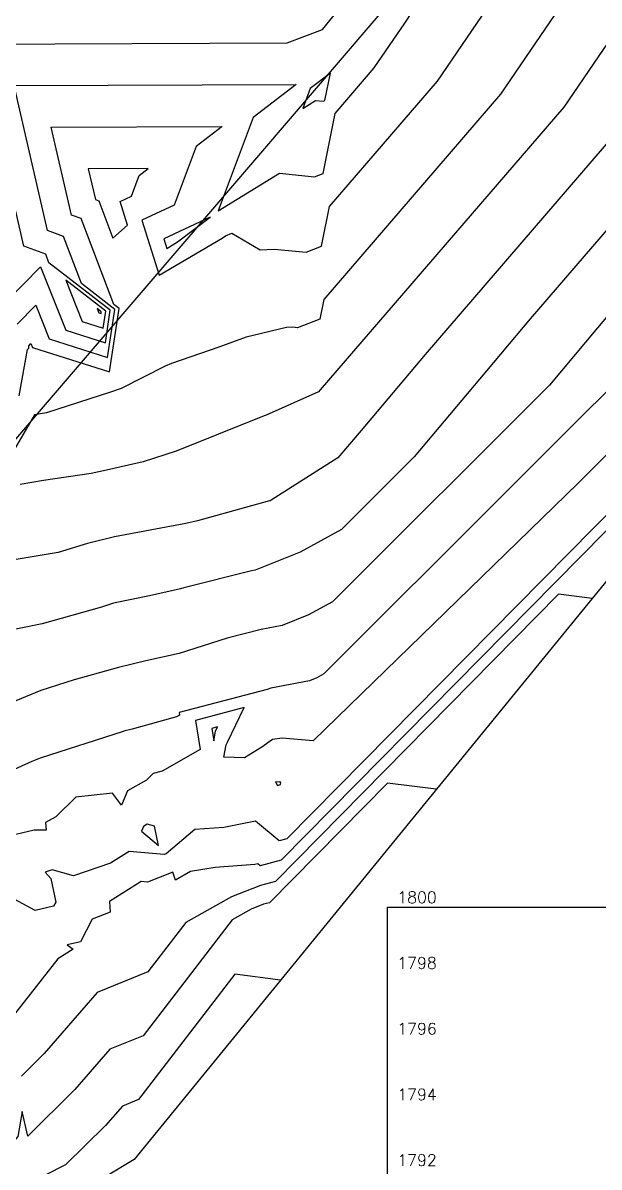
# Model space of a CAD drawing. Header units: metres. Extents: x 419533 to 423558, y 4805342 to 4807578.
# Drawn here: x 421804.27 to 421821.8, y 4806419.33 to 4806454.16 of the extents above; entities that cross this region are included whole.
import ezdxf

# ---------------------------------------------------------------- set-up
doc = ezdxf.new("R2010")
doc.units = ezdxf.units.M
doc.linetypes.add('PHANTOM', pattern=[2.5, 1.25, -0.25, 0.25, -0.25, 0.25, -0.25])
for name, color, linetype in [('C-ROAD-PROF-TEXT', 11, 'Continuous'), ('C-ROAD-PROF-TTLB', 5, 'Continuous'), ('C-TINN-BNDY', 110, 'Continuous'), ('C-TOPO-MAJR', 9, 'Continuous'), ('C-TOPO-MINR', 8, 'Continuous'), ('LS', 7, 'Continuous')]:
    doc.layers.add(name, color=color, linetype=linetype)
doc.styles.get("Standard").update_dxf_attribs({"font": 'simplex.shx'})

# ---------------------------------------------------------------- blocks, each defined once
blk = doc.blocks.new('AN30 +0 +0')
at = {"linetype": 'PHANTOM', "flags": 128}
for points in [[(0, -11.382), (0, 11.382)], [(-11.382, 0), (11.382, 0)]]:
    blk.add_lwpolyline(points, dxfattribs=at)
at = {"flags": 128}
blk.add_lwpolyline([(-4.744, -4.744), (-4.744, 4.744), (4.744, 4.744), (4.744, -4.744)], close=True, dxfattribs=at)
at = {"layer": 'LS', "insert": (-3.273, -0.383), "char_height": 0.51577, "width": 9.13592, "attachment_point": 1}
blk.add_mtext('AN30\\PBase +0 Leg +0', dxfattribs=at)
blk = doc.blocks.new('tower_bases_layout_1')
at = {"color": 31, "lineweight": 30, "true_color": 0xffbd7a, "elevation": 1718.013}
blk.add_lwpolyline([(423449.834, 4807399.592), (423130.593, 4807500.114), (421950.92, 4806612.998), (421795.045, 4806430.988), (421305.015, 4806147.038), (421305.015, 4806147.038), (420630.083, 4805770.97), (419765.157, 4805549.54), (419617.356, 4805580.088)], dxfattribs=at)
at = {"rotation": 39.7566429}
blk.add_blockref('AN30 +0 +0', (421795.045, 4806430.992, 1838.947), dxfattribs=at)
blk = doc.blocks.new('leg_extensions_profiles_1')
at = {"layer": 'C-ROAD-PROF-TTLB', "color": 5, "linetype": 'Continuous', "lineweight": -3}
for p, q in [((421815.365, 4806413.246), (421815.365, 4806427.246)), ((421815.365, 4806427.246), (421895.365, 4806427.246))]:
    blk.add_line(p, q, dxfattribs=at)
at = {"layer": 'C-TINN-BNDY', "color": 110, "linetype": 'Continuous', "lineweight": -3, "flags": 128}
blk.add_lwpolyline([(422235.258, 4806803.917), (422183.947, 4806768.389), (422107.165, 4806706.897), (422045.084, 4806663.831), (422020.725, 4806645.564), (422009.072, 4806636.707), (421999.692, 4806629.078), (421967.231, 4806595.583), (421935.551, 4806537.705), (421859.794, 4806483.771), (421831.912, 4806449.294), (421807.66, 4806419.57), (421750.74, 4806385.358), (421678.268, 4806345.243)], dxfattribs=at)
at = {"layer": 'C-TOPO-MAJR', "color": 9, "linetype": 'Continuous', "lineweight": -3, "flags": 128}
for points, elevation in [([(421804.158, 4806442.811), (421804.409, 4806444.22), (421804.457, 4806444.264), (421804.455, 4806444.267), (421804.454, 4806444.337), (421804.518, 4806444.401), (421804.563, 4806444.287), (421806.912, 4806443.54), (421807.2, 4806445.467), (421807.038, 4806445.593), (421806.042, 4806448.207), (421805.752, 4806448.313), (421805.135, 4806450.99), (421810.337, 4806451.01), (421809.543, 4806450.399), (421808.876, 4806448.619), (421807.893, 4806448.161), (421808.417, 4806446.487), (421810.333, 4806447.609), (421810.433, 4806447.685), (421810.626, 4806447.764), (421811.487, 4806447.255), (421811.916, 4806447.278), (421812.888, 4806447.184), (421813.359, 4806447.366), (421813.597, 4806448.575), (421816.885, 4806452.395), (421819.451, 4806456.163)], 1790), ([(421822.9, 4806446.239), (421821.759, 4806444.887), (421820.295, 4806443.139), (421813.695, 4806436.545), (421812.966, 4806436.141), (421812.164, 4806435.82), (421811.524, 4806435.696), (421810.488, 4806435.438), (421809.024, 4806434.972), (421808.013, 4806434.75), (421807.179, 4806434.544), (421805.832, 4806434.167), (421804.82, 4806433.843), (421802.993, 4806433.088)], 1795), ([(421821.589, 4806436.641), (421820.573, 4806436.771), (421811.954, 4806428.032), (421811.506, 4806427.911), (421810.619, 4806427.557), (421809.23, 4806426.782), (421808.071, 4806425.274), (421806.531, 4806424.647), (421804.924, 4806422.788), (421804.23, 4806422.104)], 1800)]:
    blk.add_lwpolyline(points, dxfattribs=dict(at, elevation=elevation))
at = {"layer": 'C-TOPO-MINR', "color": 8, "linetype": 'Continuous', "lineweight": -3, "flags": 128}
for points, elevation in [([(421804.098, 4806444.997), (421804.665, 4806445.572), (421805.068, 4806444.549), (421806.847, 4806443.984), (421807.065, 4806445.443), (421806.052, 4806446.228), (421805.504, 4806447.666), (421805.026, 4806447.84), (421804.008, 4806452.255), (421812.586, 4806452.289), (421811.277, 4806451.282), (421810.213, 4806448.441), (421812.078, 4806449.586), (421813.148, 4806449.483), (421813.411, 4806449.585), (421813.77, 4806451.405), (421814.963, 4806452.792), (421815.895, 4806454.16), (421825.175, 4806468.31)], 1789), ([(421803.741, 4806445.657), (421804.812, 4806446.742), (421805.574, 4806444.811), (421806.781, 4806444.427), (421806.929, 4806445.418), (421805.066, 4806446.862), (421804.966, 4806447.125), (421804.3, 4806447.368), (421802.881, 4806453.52), (421812.308, 4806453.558), (421813.389, 4806453.959), (421814.061, 4806454.782)], 1788), ([(421823.007, 4806458.166), (421818.806, 4806451.999), (421813.425, 4806445.746), (421813.307, 4806445.147), (421812.629, 4806444.885), (421812.483, 4806444.899), (421812.296, 4806444.889), (421811.066, 4806444.603), (421810.236, 4806444.293), (421808.798, 4806443.796), (421808.603, 4806443.717), (421807.258, 4806443.037), (421806.941, 4806442.928), (421804.993, 4806442.297), (421804.628, 4806442.232), (421803.443, 4806440.212)], 1791), ([(421826.562, 4806460.168), (421820.727, 4806451.602), (421813.317, 4806442.991), (421813.268, 4806442.933), (421811.672, 4806442.228), (421811.645, 4806442.211), (421811.515, 4806442.16), (421808.932, 4806441.127), (421807.93, 4806440.803), (421806.821, 4806440.548), (421806.346, 4806440.444), (421804.895, 4806440.24), (421804.186, 4806440.113)], 1792), ([(421822.649, 4806451.206), (421816.511, 4806444.073), (421814.561, 4806441.762), (421813.858, 4806440.922), (421811.827, 4806439.639), (421811.792, 4806439.618), (421811.778, 4806439.613), (421809.58, 4806439.005), (421809.228, 4806438.923), (421807.062, 4806438.523), (421806.235, 4806438.317), (421805.341, 4806438.047), (421803.882, 4806437.797)], 1793), ([(421824.57, 4806450.809), (421819.706, 4806445.156), (421818.16, 4806443.324), (421816.178, 4806440.957), (421813.963, 4806438.744), (421812.713, 4806438.051), (421811.338, 4806437.501), (421811.232, 4806437.481), (421809.164, 4806436.966), (421809.07, 4806436.936), (421808.12, 4806436.727), (421807.032, 4806436.497), (421806.665, 4806436.384), (421804.855, 4806435.868), (421803.616, 4806435.623)], 1794), ([(421824.413, 4806445.321), (421813.427, 4806434.346), (421813.219, 4806434.23), (421812.99, 4806434.138), (421811.816, 4806433.912), (421811.812, 4806433.911), (421811.7, 4806433.876), (421809.029, 4806433.169), (421809.041, 4806433.094), (421808.942, 4806433.038), (421807.598, 4806432.663), (421807.342, 4806432.6), (421807.32, 4806432.594), (421804.797, 4806431.787), (421804.541, 4806431.681), (421803.145, 4806431.052)], 1796), ([(421828.531, 4806447.503), (421821.17, 4806440.149), (421813.103, 4806432.308), (421812.156, 4806432.39), (421811.87, 4806432.356), (421811.539, 4806432.121), (421811.017, 4806431.793), (421810.391, 4806431.813), (421810.457, 4806432.184), (421810.501, 4806432.269), (421811.008, 4806433.321), (421809.526, 4806432.929), (421809.662, 4806432.045), (421808.507, 4806431.388), (421808.238, 4806431.313), (421808.037, 4806431.113), (421807.456, 4806430.785), (421807.269, 4806430.352), (421807, 4806430.721), (421805.883, 4806430.597), (421805.278, 4806430), (421804.959, 4806429.82), (421804.983, 4806429.587), (421804.62, 4806429.596), (421803.676, 4806429.363)], 1797), ([(421830.98, 4806448.265), (421812.306, 4806429.327), (421812.072, 4806429.265), (421811.354, 4806429.865), (421810.387, 4806429.677), (421809.503, 4806429.613), (421808.635, 4806428.874), (421808.571, 4806428.849), (421807.504, 4806428.946), (421806.941, 4806428.591), (421805.813, 4806428.196), (421805.161, 4806428.383), (421804.947, 4806428.312), (421805.127, 4806428.115), (421805.272, 4806427.4), (421805.205, 4806427.273), (421804.648, 4806427.149), (421804.028, 4806427.485)], 1798), ([(421825.777, 4806442.518), (421812.13, 4806428.679), (421811.489, 4806428.507), (421811.422, 4806428.563), (421811.333, 4806428.545), (421810.121, 4806428.459), (421809.367, 4806428.337), (421808.917, 4806428.073), (421808.838, 4806428.313), (421808.068, 4806428.012), (421807.874, 4806428.03), (421806.905, 4806427.419), (421806.926, 4806427.09), (421806.385, 4806426.881), (421806.024, 4806426.192), (421805.616, 4806426.101), (421805.801, 4806425.973), (421805.336, 4806425.677), (421804.021, 4806423.993)], 1799), ([(421816.851, 4806430.835), (421815.369, 4806431.024), (421811.779, 4806427.384), (421811.592, 4806427.334), (421811.222, 4806427.186), (421810.644, 4806426.863), (421807.931, 4806423.334), (421806.915, 4806422.92), (421805.854, 4806421.694), (421804.419, 4806420.277), (421804.247, 4806421.029), (421804.117, 4806420.269), (421803.951, 4806420.06), (421800.194, 4806419.941), (421799.403, 4806419.946), (421798.828, 4806419.166), (421798.662, 4806416.328), (421800.461, 4806416.07), (421801.206, 4806416.243), (421804.303, 4806417.662), (421804.662, 4806417.768)], 1801), ([(421812.113, 4806425.028), (421810.722, 4806425.206), (421807.791, 4806421.394), (421807.299, 4806421.193), (421806.785, 4806420.599), (421805.57, 4806419.401), (421804.333, 4806418.779), (421801.975, 4806418.794), (421801.72, 4806418.448), (421801.646, 4806417.19), (421802.444, 4806417.075), (421802.774, 4806417.152), (421806.033, 4806418.645), (421806.207, 4806418.697)], 1802)]:
    blk.add_lwpolyline(points, dxfattribs=dict(at, elevation=elevation))
for points, elevation in [([(421813.463, 4806451.804), (421813.627, 4806452.638), (421813.011, 4806452.164), (421812.785, 4806451.562), (421813.18, 4806451.804), (421813.407, 4806451.783), (421813.463, 4806451.804)], 1788), ([(421807.23, 4806448.731), (421807.575, 4806448.892), (421807.809, 4806449.517), (421808.088, 4806449.732), (421806.261, 4806449.724), (421806.478, 4806448.785), (421806.58, 4806448.747), (421807.013, 4806447.61), (421807.455, 4806448.011), (421807.23, 4806448.731)], 1791), ([(421808.978, 4806447.495), (421809.97, 4806448.25), (421808.556, 4806447.59), (421808.647, 4806447.301), (421808.978, 4806447.495)], 1789), ([(421806.794, 4806445.393), (421805.582, 4806446.332), (421806.079, 4806445.073), (421806.716, 4806444.871), (421806.794, 4806445.393)], 1787), ([(421806.659, 4806445.369), (421806.533, 4806445.466), (421806.584, 4806445.336), (421806.651, 4806445.315), (421806.659, 4806445.369)], 1786), ([(421810.131, 4806432.601), (421810.196, 4806432.735), (421810.022, 4806432.689), (421810.081, 4806432.308), (421810.131, 4806432.601)], 1798), ([(421811.958, 4806431.059), (421812.022, 4806430.953), (421812.108, 4806430.979), (421812.122, 4806431.042), (421812.089, 4806431.068), (421812.068, 4806431.055), (421811.958, 4806431.059)], 1798), ([(421808.275, 4806429.708), (421808.058, 4806429.771), (421807.946, 4806429.707), (421807.884, 4806429.565), (421808.4, 4806429.129), (421808.275, 4806429.708)], 1798)]:
    blk.add_lwpolyline(points, close=True, dxfattribs=dict(at, elevation=elevation))
at = {"layer": 'C-ROAD-PROF-TEXT', "color": 11, "linetype": 'Continuous', "lineweight": -3, "char_height": 0.35, "attachment_point": 6}
for s, insert in [('1800', (421816.864, 4806427.546)), ('1798', (421816.864, 4806425.546)), ('1796', (421816.864, 4806423.546)), ('1794', (421816.864, 4806421.546)), ('1792', (421816.864, 4806419.546))]:
    blk.add_mtext(s, dxfattribs=dict(at, insert=insert))

msp = doc.modelspace()

# ---------------------------------------------------------------- linework, layer by layer
at = {"layer": 'C-TOPO-MAJR', "color": 9, "linetype": 'Continuous', "lineweight": -3, "flags": 128}
for points, elevation in [([(421804.158, 4806442.811), (421804.409, 4806444.22), (421804.457, 4806444.264), (421804.455, 4806444.267), (421804.454, 4806444.337), (421804.518, 4806444.401), (421804.563, 4806444.287), (421806.912, 4806443.54), (421807.2, 4806445.467), (421807.038, 4806445.593), (421806.042, 4806448.207), (421805.752, 4806448.313), (421805.135, 4806450.99), (421810.337, 4806451.01), (421809.543, 4806450.399), (421808.876, 4806448.619), (421807.893, 4806448.161), (421808.417, 4806446.487), (421810.333, 4806447.609), (421810.433, 4806447.685), (421810.626, 4806447.764), (421811.487, 4806447.255), (421811.916, 4806447.278), (421812.888, 4806447.184), (421813.359, 4806447.366), (421813.597, 4806448.575), (421816.885, 4806452.395), (421819.451, 4806456.163)], 1790), ([(421822.9, 4806446.239), (421821.759, 4806444.887), (421820.295, 4806443.139), (421813.695, 4806436.545), (421812.966, 4806436.141), (421812.164, 4806435.82), (421811.524, 4806435.696), (421810.488, 4806435.438), (421809.024, 4806434.972), (421808.013, 4806434.75), (421807.179, 4806434.544), (421805.832, 4806434.167), (421804.82, 4806433.843), (421802.993, 4806433.088)], 1795), ([(421821.589, 4806436.641), (421820.573, 4806436.771), (421811.954, 4806428.032), (421811.506, 4806427.911), (421810.619, 4806427.557), (421809.23, 4806426.782), (421808.071, 4806425.274), (421806.531, 4806424.647), (421804.924, 4806422.788), (421804.23, 4806422.104)], 1800)]:
    msp.add_lwpolyline(points, dxfattribs=dict(at, elevation=elevation))
at = {"layer": 'C-TOPO-MINR', "color": 8, "linetype": 'Continuous', "lineweight": -3, "flags": 128}
for points, elevation in [([(421804.098, 4806444.997), (421804.665, 4806445.572), (421805.068, 4806444.549), (421806.847, 4806443.984), (421807.065, 4806445.443), (421806.052, 4806446.228), (421805.504, 4806447.666), (421805.026, 4806447.84), (421804.008, 4806452.255), (421812.586, 4806452.289), (421811.277, 4806451.282), (421810.213, 4806448.441), (421812.078, 4806449.586), (421813.148, 4806449.483), (421813.411, 4806449.585), (421813.77, 4806451.405), (421814.963, 4806452.792), (421815.895, 4806454.16), (421825.175, 4806468.31)], 1789), ([(421826.562, 4806460.168), (421820.727, 4806451.602), (421813.317, 4806442.991), (421813.268, 4806442.933), (421811.672, 4806442.228), (421811.645, 4806442.211), (421811.515, 4806442.16), (421808.932, 4806441.127), (421807.93, 4806440.803), (421806.821, 4806440.548), (421806.346, 4806440.444), (421804.895, 4806440.24), (421804.186, 4806440.113)], 1792), ([(421823.007, 4806458.166), (421818.806, 4806451.999), (421813.425, 4806445.746), (421813.307, 4806445.147), (421812.629, 4806444.885), (421812.483, 4806444.899), (421812.296, 4806444.889), (421811.066, 4806444.603), (421810.236, 4806444.293), (421808.798, 4806443.796), (421808.603, 4806443.717), (421807.258, 4806443.037), (421806.941, 4806442.928), (421804.993, 4806442.297), (421804.628, 4806442.232), (421803.443, 4806440.212)], 1791), ([(421803.741, 4806445.657), (421804.812, 4806446.742), (421805.574, 4806444.811), (421806.781, 4806444.427), (421806.929, 4806445.418), (421805.066, 4806446.862), (421804.966, 4806447.125), (421804.3, 4806447.368), (421802.881, 4806453.52), (421812.308, 4806453.558), (421813.389, 4806453.959), (421814.061, 4806454.782)], 1788), ([(421822.649, 4806451.206), (421816.511, 4806444.073), (421814.561, 4806441.762), (421813.858, 4806440.922), (421811.827, 4806439.639), (421811.792, 4806439.618), (421811.778, 4806439.613), (421809.58, 4806439.005), (421809.228, 4806438.923), (421807.062, 4806438.523), (421806.235, 4806438.317), (421805.341, 4806438.047), (421803.882, 4806437.797)], 1793), ([(421824.57, 4806450.809), (421819.706, 4806445.156), (421818.16, 4806443.324), (421816.178, 4806440.957), (421813.963, 4806438.744), (421812.713, 4806438.051), (421811.338, 4806437.501), (421811.232, 4806437.481), (421809.164, 4806436.966), (421809.07, 4806436.936), (421808.12, 4806436.727), (421807.032, 4806436.497), (421806.665, 4806436.384), (421804.855, 4806435.868), (421803.616, 4806435.623)], 1794), ([(421830.98, 4806448.265), (421812.306, 4806429.327), (421812.072, 4806429.265), (421811.354, 4806429.865), (421810.387, 4806429.677), (421809.503, 4806429.613), (421808.635, 4806428.874), (421808.571, 4806428.849), (421807.504, 4806428.946), (421806.941, 4806428.591), (421805.813, 4806428.196), (421805.161, 4806428.383), (421804.947, 4806428.312), (421805.127, 4806428.115), (421805.272, 4806427.4), (421805.205, 4806427.273), (421804.648, 4806427.149), (421804.028, 4806427.485)], 1798), ([(421828.531, 4806447.503), (421821.17, 4806440.149), (421813.103, 4806432.308), (421812.156, 4806432.39), (421811.87, 4806432.356), (421811.539, 4806432.121), (421811.017, 4806431.793), (421810.391, 4806431.813), (421810.457, 4806432.184), (421810.501, 4806432.269), (421811.008, 4806433.321), (421809.526, 4806432.929), (421809.662, 4806432.045), (421808.507, 4806431.388), (421808.238, 4806431.313), (421808.037, 4806431.113), (421807.456, 4806430.785), (421807.269, 4806430.352), (421807, 4806430.721), (421805.883, 4806430.597), (421805.278, 4806430), (421804.959, 4806429.82), (421804.983, 4806429.587), (421804.62, 4806429.596), (421803.676, 4806429.363)], 1797), ([(421824.413, 4806445.321), (421813.427, 4806434.346), (421813.219, 4806434.23), (421812.99, 4806434.138), (421811.816, 4806433.912), (421811.812, 4806433.911), (421811.7, 4806433.876), (421809.029, 4806433.169), (421809.041, 4806433.094), (421808.942, 4806433.038), (421807.598, 4806432.663), (421807.342, 4806432.6), (421807.32, 4806432.594), (421804.797, 4806431.787), (421804.541, 4806431.681), (421803.145, 4806431.052)], 1796), ([(421825.777, 4806442.518), (421812.13, 4806428.679), (421811.489, 4806428.507), (421811.422, 4806428.563), (421811.333, 4806428.545), (421810.121, 4806428.459), (421809.367, 4806428.337), (421808.917, 4806428.073), (421808.838, 4806428.313), (421808.068, 4806428.012), (421807.874, 4806428.03), (421806.905, 4806427.419), (421806.926, 4806427.09), (421806.385, 4806426.881), (421806.024, 4806426.192), (421805.616, 4806426.101), (421805.801, 4806425.973), (421805.336, 4806425.677), (421804.021, 4806423.993)], 1799), ([(421816.851, 4806430.835), (421815.369, 4806431.024), (421811.779, 4806427.384), (421811.592, 4806427.334), (421811.222, 4806427.186), (421810.644, 4806426.863), (421807.931, 4806423.334), (421806.915, 4806422.92), (421805.854, 4806421.694), (421804.419, 4806420.277), (421804.247, 4806421.029), (421804.117, 4806420.269), (421803.951, 4806420.06), (421800.194, 4806419.941), (421799.403, 4806419.946), (421798.828, 4806419.166), (421798.662, 4806416.328), (421800.461, 4806416.07), (421801.206, 4806416.243), (421804.303, 4806417.662), (421804.662, 4806417.768)], 1801), ([(421812.113, 4806425.028), (421810.722, 4806425.206), (421807.791, 4806421.394), (421807.299, 4806421.193), (421806.785, 4806420.599), (421805.57, 4806419.401), (421804.333, 4806418.779), (421801.975, 4806418.794), (421801.72, 4806418.448), (421801.646, 4806417.19), (421802.444, 4806417.075), (421802.774, 4806417.152), (421806.033, 4806418.645), (421806.207, 4806418.697)], 1802)]:
    msp.add_lwpolyline(points, dxfattribs=dict(at, elevation=elevation))
for points, elevation in [([(421813.463, 4806451.804), (421813.627, 4806452.638), (421813.011, 4806452.164), (421812.785, 4806451.562), (421813.18, 4806451.804), (421813.407, 4806451.783), (421813.463, 4806451.804)], 1788), ([(421807.23, 4806448.731), (421807.575, 4806448.892), (421807.809, 4806449.517), (421808.088, 4806449.732), (421806.261, 4806449.724), (421806.478, 4806448.785), (421806.58, 4806448.747), (421807.013, 4806447.61), (421807.455, 4806448.011), (421807.23, 4806448.731)], 1791), ([(421808.978, 4806447.495), (421809.97, 4806448.25), (421808.556, 4806447.59), (421808.647, 4806447.301), (421808.978, 4806447.495)], 1789), ([(421806.794, 4806445.393), (421805.582, 4806446.332), (421806.079, 4806445.073), (421806.716, 4806444.871), (421806.794, 4806445.393)], 1787), ([(421806.659, 4806445.369), (421806.533, 4806445.466), (421806.584, 4806445.336), (421806.651, 4806445.315), (421806.659, 4806445.369)], 1786), ([(421810.131, 4806432.601), (421810.196, 4806432.735), (421810.022, 4806432.689), (421810.081, 4806432.308), (421810.131, 4806432.601)], 1798), ([(421811.958, 4806431.059), (421812.022, 4806430.953), (421812.108, 4806430.979), (421812.122, 4806431.042), (421812.089, 4806431.068), (421812.068, 4806431.055), (421811.958, 4806431.059)], 1798), ([(421808.275, 4806429.708), (421808.058, 4806429.771), (421807.946, 4806429.707), (421807.884, 4806429.565), (421808.4, 4806429.129), (421808.275, 4806429.708)], 1798)]:
    msp.add_lwpolyline(points, close=True, dxfattribs=dict(at, elevation=elevation))

# ---------------------------------------------------------------- block references
for name in ['leg_extensions_profiles_1', 'tower_bases_layout_1']:
    msp.add_blockref(name, (0, 0))

doc.saveas('drawing.dxf')
